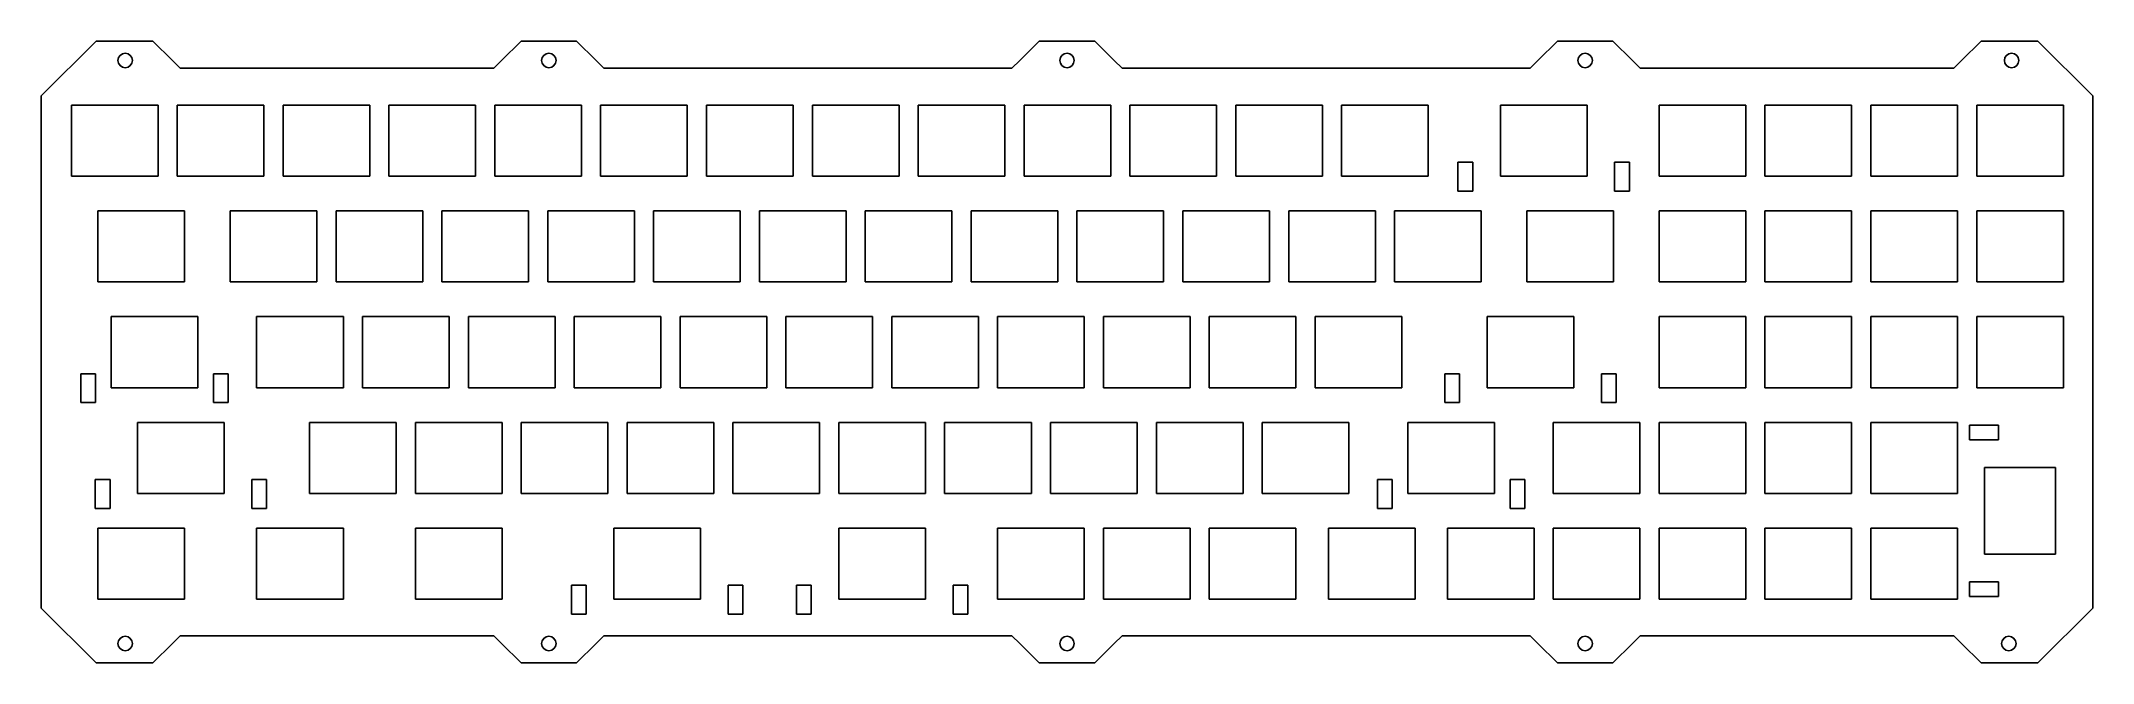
# Model space of a CAD drawing. Extents: x 25 to 394, y 106 to 218.
import ezdxf

# ---------------------------------------------------------------- set-up
doc = ezdxf.new("R2010")
doc.units = 0
doc.header["$LTSCALE"] = 10
doc.layers.get('0').update_dxf_attribs({"linetype": 'CONTINUOUS'})

msp = doc.modelspace()

# ---------------------------------------------------------------- linework, layer by layer
at = {"color": 7, "linetype": 'CONTINUOUS'}
for p, q in [((35, 218), (25.1005, 208.101)), ((35.25, 218), (35, 218)), ((35.25, 218), (45.25, 218)), ((45.25, 218), (48.75, 214.5)), ((108, 214.5), (111.5, 218)), ((111.5, 218), (121.5, 218)), ((121.5, 218), (125, 214.5)), ((201.25, 214.5), (204.75, 218)), ((204.75, 218), (214.75, 218)), ((214.75, 218), (218.25, 214.5)), ((298, 218), (294.5, 214.5)), ((298, 218), (308, 218)), ((308, 218), (311.5, 214.5)), ((374.25, 218), (370.75, 214.5)), ((374.25, 218), (384.25, 218)), ((384.25, 218), (384.5, 218)), ((384.5, 218), (394.398, 208.102)), ((48.75, 214.5), (50.1642, 213.086)), ((108, 214.5), (106.586, 213.086)), ((125, 214.5), (126.414, 213.086)), ((201.25, 214.5), (199.836, 213.086)), ((218.25, 214.5), (219.664, 213.086)), ((294.5, 214.5), (293.086, 213.086)), ((311.5, 214.5), (312.914, 213.086)), ((370.75, 214.5), (369.336, 213.086)), ((50.1642, 213.086), (106.586, 213.086)), ((126.414, 213.086), (199.836, 213.086)), ((219.664, 213.086), (293.086, 213.086)), ((312.914, 213.086), (369.336, 213.086)), ((25.1005, 208.101), (25.1005, 115.899)), ((394.398, 208.102), (394.398, 115.898)), ((30.5704, 206.468), (46.1698, 206.468)), ((30.5704, 193.667), (30.5704, 206.468)), ((46.1698, 206.468), (46.1698, 193.667)), ((49.6204, 206.468), (65.2198, 206.468)), ((49.6204, 193.667), (49.6204, 206.468)), ((65.2198, 206.468), (65.2198, 193.667)), ((68.6703, 206.468), (84.2698, 206.468)), ((68.6703, 193.667), (68.6703, 206.468)), ((84.2698, 206.468), (84.2698, 193.667)), ((87.7203, 206.468), (103.32, 206.468)), ((87.7203, 193.667), (87.7203, 206.468)), ((103.32, 206.468), (103.32, 193.667)), ((106.77, 206.468), (122.368, 206.468)), ((106.77, 193.667), (106.77, 206.468)), ((122.368, 206.468), (122.368, 193.667)), ((125.82, 206.468), (141.418, 206.468)), ((125.82, 193.667), (125.82, 206.468)), ((141.418, 206.468), (141.418, 193.667)), ((144.869, 206.468), (160.47, 206.468)), ((144.869, 193.667), (144.869, 206.468)), ((160.47, 206.468), (160.47, 193.667)), ((163.92, 206.468), (179.52, 206.468)), ((163.92, 193.667), (163.92, 206.468)), ((179.52, 206.468), (179.52, 193.667)), ((182.97, 206.468), (198.57, 206.468)), ((182.97, 193.667), (182.97, 206.468)), ((198.57, 206.468), (198.57, 193.667)), ((202.02, 206.468), (217.62, 206.468)), ((202.02, 193.667), (202.02, 206.468)), ((217.62, 206.468), (217.62, 193.667)), ((221.07, 206.468), (236.67, 206.468)), ((221.07, 193.667), (221.07, 206.468)), ((236.67, 206.468), (236.67, 193.667)), ((240.12, 206.468), (255.72, 206.468)), ((240.12, 193.667), (240.12, 206.468)), ((255.72, 206.468), (255.72, 193.667)), ((259.17, 206.468), (274.77, 206.468)), ((259.17, 193.667), (259.17, 206.468)), ((274.77, 206.468), (274.77, 193.667)), ((287.745, 206.468), (303.345, 206.468)), ((287.745, 193.667), (287.745, 206.468)), ((303.345, 206.468), (303.345, 193.667)), ((316.32, 206.468), (331.92, 206.468)), ((316.32, 193.667), (316.32, 206.468)), ((331.92, 206.468), (331.92, 193.667)), ((335.37, 206.468), (350.97, 206.468)), ((335.37, 193.667), (335.37, 206.468)), ((350.97, 206.468), (350.97, 193.667)), ((354.42, 206.468), (370.02, 206.468)), ((354.42, 193.667), (354.42, 206.468)), ((370.02, 206.468), (370.02, 193.667)), ((373.47, 206.468), (389.07, 206.468)), ((373.47, 193.667), (373.47, 206.468)), ((389.07, 206.468), (389.07, 193.667)), ((280.115, 196.195), (280.115, 190.983)), ((282.782, 196.195), (280.115, 196.195)), ((282.782, 190.987), (282.782, 196.195)), ((308.307, 196.195), (310.974, 196.195)), ((308.307, 190.987), (308.307, 196.195)), ((310.974, 196.195), (310.974, 190.987)), ((46.1698, 193.667), (30.5704, 193.667)), ((65.2198, 193.667), (49.6204, 193.667)), ((84.2698, 193.667), (68.6703, 193.667)), ((103.32, 193.667), (87.7203, 193.667)), ((122.368, 193.667), (106.77, 193.667)), ((141.418, 193.667), (125.82, 193.667)), ((160.47, 193.667), (144.869, 193.667)), ((179.52, 193.667), (163.92, 193.667)), ((198.57, 193.667), (182.97, 193.667)), ((217.62, 193.667), (202.02, 193.667)), ((236.67, 193.667), (221.07, 193.667)), ((255.72, 193.667), (240.12, 193.667)), ((274.77, 193.667), (259.17, 193.667)), ((303.345, 193.667), (287.745, 193.667)), ((331.92, 193.667), (316.32, 193.667)), ((350.97, 193.667), (335.37, 193.667)), ((370.02, 193.667), (354.42, 193.667)), ((389.07, 193.667), (373.47, 193.667)), ((280.115, 190.983), (282.782, 190.987)), ((310.974, 190.987), (308.307, 190.987)), ((35.3315, 187.418), (50.9323, 187.418)), ((35.3315, 174.618), (35.3315, 187.418)), ((50.9323, 187.418), (50.9323, 174.618)), ((59.1454, 187.418), (74.7448, 187.418)), ((59.1454, 174.618), (59.1454, 187.418)), ((74.7448, 187.418), (74.7448, 174.618)), ((78.1953, 187.418), (93.7948, 187.418)), ((78.1953, 174.618), (78.1953, 187.418)), ((93.7948, 187.418), (93.7948, 174.618)), ((97.2453, 187.418), (112.845, 187.418)), ((97.2453, 174.618), (97.2453, 187.418)), ((112.845, 187.418), (112.845, 174.618)), ((116.295, 187.418), (131.895, 187.418)), ((116.295, 174.618), (116.295, 187.418)), ((131.895, 187.418), (131.895, 174.618)), ((135.345, 187.418), (150.945, 187.418)), ((135.345, 174.618), (135.345, 187.418)), ((150.945, 187.418), (150.945, 174.618)), ((154.394, 187.418), (169.995, 187.418)), ((154.394, 174.618), (154.394, 187.418)), ((169.995, 187.418), (169.995, 174.618)), ((173.445, 187.418), (189.045, 187.418)), ((173.445, 174.618), (173.445, 187.418)), ((189.045, 187.418), (189.045, 174.618)), ((192.495, 187.418), (208.095, 187.418)), ((192.495, 174.618), (192.495, 187.418)), ((208.095, 187.418), (208.095, 174.618)), ((211.545, 187.418), (227.145, 187.418)), ((211.545, 174.618), (211.545, 187.418)), ((227.145, 187.418), (227.145, 174.618)), ((230.595, 187.418), (246.195, 187.418)), ((230.595, 174.618), (230.595, 187.418)), ((246.195, 187.418), (246.195, 174.618)), ((249.645, 187.418), (265.245, 187.418)), ((249.645, 174.618), (249.645, 187.418)), ((265.245, 187.418), (265.245, 174.618)), ((268.695, 187.418), (284.295, 187.418)), ((268.695, 174.618), (268.695, 187.418)), ((284.295, 187.418), (284.295, 174.618)), ((292.506, 187.418), (308.107, 187.418)), ((292.506, 174.618), (292.506, 187.418)), ((308.107, 187.418), (308.107, 174.618)), ((316.32, 187.418), (331.92, 187.418)), ((316.32, 174.618), (316.32, 187.418)), ((331.92, 187.418), (331.92, 174.618)), ((335.37, 187.418), (350.97, 187.418)), ((335.37, 174.618), (335.37, 187.418)), ((350.97, 187.418), (350.97, 174.618)), ((354.42, 187.418), (370.02, 187.418)), ((354.42, 174.618), (354.42, 187.418)), ((370.02, 187.418), (370.02, 174.618)), ((373.47, 187.418), (389.07, 187.418)), ((373.47, 174.618), (373.47, 187.418)), ((389.07, 187.418), (389.07, 174.618)), ((50.9323, 174.618), (35.3315, 174.618)), ((74.7448, 174.618), (59.1454, 174.618)), ((93.7948, 174.618), (78.1953, 174.618)), ((112.845, 174.618), (97.2453, 174.618)), ((131.895, 174.618), (116.295, 174.618)), ((150.945, 174.618), (135.345, 174.618)), ((169.995, 174.618), (154.394, 174.618)), ((189.045, 174.618), (173.445, 174.618)), ((208.095, 174.618), (192.495, 174.618)), ((227.145, 174.618), (211.545, 174.618)), ((246.195, 174.618), (230.595, 174.618)), ((265.245, 174.618), (249.645, 174.618)), ((284.295, 174.618), (268.695, 174.618)), ((308.107, 174.618), (292.506, 174.618)), ((331.92, 174.618), (316.32, 174.618)), ((350.97, 174.618), (335.37, 174.618)), ((370.02, 174.618), (354.42, 174.618)), ((389.07, 174.618), (373.47, 174.618)), ((37.7128, 168.368), (53.3122, 168.368)), ((37.7128, 155.568), (37.7128, 168.368)), ((53.3122, 168.368), (53.3122, 155.568)), ((63.9065, 168.368), (79.5073, 168.368)), ((63.9065, 155.568), (63.9065, 168.368)), ((79.5073, 168.368), (79.5073, 155.568)), ((82.9564, 168.368), (98.5573, 168.368)), ((82.9564, 155.568), (82.9564, 168.368)), ((98.5573, 168.368), (98.5573, 155.568)), ((102.006, 168.368), (117.607, 168.368)), ((102.006, 155.568), (102.006, 168.368)), ((117.607, 168.368), (117.607, 155.568)), ((121.056, 168.368), (136.657, 168.368)), ((121.056, 155.568), (121.056, 168.368)), ((136.657, 168.368), (136.657, 155.568)), ((140.106, 168.368), (155.707, 168.368)), ((140.106, 155.568), (140.106, 168.368)), ((155.707, 168.368), (155.707, 155.568)), ((159.156, 168.368), (174.757, 168.368)), ((159.156, 155.568), (159.156, 168.368)), ((174.757, 168.368), (174.757, 155.568)), ((178.206, 168.368), (193.807, 168.368)), ((178.206, 155.568), (178.206, 168.368)), ((193.807, 168.368), (193.807, 155.568)), ((197.256, 168.368), (212.857, 168.368)), ((197.256, 155.568), (197.256, 168.368)), ((212.857, 168.368), (212.857, 155.568)), ((216.306, 168.368), (231.907, 168.368)), ((216.306, 155.568), (216.306, 168.368)), ((231.907, 168.368), (231.907, 155.568)), ((235.356, 168.368), (250.957, 168.368)), ((235.356, 155.568), (235.356, 168.368)), ((250.957, 168.368), (250.957, 155.568)), ((254.406, 168.368), (270.007, 168.368)), ((254.406, 155.568), (254.406, 168.368)), ((270.007, 168.368), (270.007, 155.568)), ((285.361, 168.368), (300.962, 168.368)), ((285.361, 155.568), (285.361, 168.368)), ((300.962, 168.368), (300.962, 155.568)), ((316.32, 168.368), (331.92, 168.368)), ((316.32, 155.568), (316.32, 168.368)), ((331.92, 168.368), (331.92, 155.568)), ((335.37, 168.368), (350.97, 168.368)), ((335.37, 155.568), (335.37, 168.368)), ((350.97, 168.368), (350.97, 155.568)), ((354.42, 168.368), (370.02, 168.368)), ((354.42, 155.568), (354.42, 168.368)), ((370.02, 168.368), (370.02, 155.568)), ((373.47, 168.368), (389.07, 168.368)), ((373.47, 155.568), (373.47, 168.368)), ((389.07, 168.368), (389.07, 155.568)), ((32.242, 158.095), (32.242, 152.883)), ((34.9071, 158.095), (32.242, 158.095)), ((34.9071, 152.887), (34.9071, 158.095)), ((53.3122, 155.568), (37.7128, 155.568)), ((56.1178, 158.095), (58.7843, 158.095)), ((56.1178, 152.887), (56.1178, 158.095)), ((58.7843, 158.095), (58.7843, 152.887)), ((79.5073, 155.568), (63.9065, 155.568)), ((98.5573, 155.568), (82.9564, 155.568)), ((117.607, 155.568), (102.006, 155.568)), ((136.657, 155.568), (121.056, 155.568)), ((155.707, 155.568), (140.106, 155.568)), ((174.757, 155.568), (159.156, 155.568)), ((193.807, 155.568), (178.206, 155.568)), ((212.857, 155.568), (197.256, 155.568)), ((231.907, 155.568), (216.306, 155.568)), ((250.957, 155.568), (235.356, 155.568)), ((270.007, 155.568), (254.406, 155.568)), ((277.734, 158.095), (277.734, 152.883)), ((280.399, 158.095), (277.734, 158.095)), ((280.399, 152.887), (280.399, 158.095)), ((300.962, 155.568), (285.361, 155.568)), ((305.926, 158.095), (308.592, 158.095)), ((305.926, 152.887), (305.926, 158.095)), ((308.592, 158.095), (308.592, 152.887)), ((331.92, 155.568), (316.32, 155.568)), ((350.97, 155.568), (335.37, 155.568)), ((370.02, 155.568), (354.42, 155.568)), ((389.07, 155.568), (373.47, 155.568)), ((32.242, 152.883), (34.9071, 152.887)), ((58.7843, 152.887), (56.1178, 152.887)), ((277.734, 152.883), (280.399, 152.887)), ((308.592, 152.887), (305.926, 152.887)), ((42.4753, 149.318), (58.076, 149.318)), ((42.4753, 136.517), (42.4753, 149.318)), ((58.076, 149.318), (58.076, 136.517)), ((73.4314, 149.318), (89.0323, 149.318)), ((73.4314, 136.517), (73.4314, 149.318)), ((89.0323, 149.318), (89.0323, 136.517)), ((92.4814, 149.318), (108.082, 149.318)), ((92.4814, 136.517), (92.4814, 149.318)), ((108.082, 149.318), (108.082, 136.517)), ((111.531, 149.318), (127.132, 149.318)), ((111.531, 136.517), (111.531, 149.318)), ((127.132, 149.318), (127.132, 136.517)), ((130.581, 149.318), (146.182, 149.318)), ((130.581, 136.517), (130.581, 149.318)), ((146.182, 149.318), (146.182, 136.517)), ((149.631, 149.318), (165.232, 149.318)), ((149.631, 136.517), (149.631, 149.318)), ((165.232, 149.318), (165.232, 136.517)), ((168.681, 149.318), (184.282, 149.318)), ((168.681, 136.517), (168.681, 149.318)), ((184.282, 149.318), (184.282, 136.517)), ((187.731, 149.318), (203.332, 149.318)), ((187.731, 136.517), (187.731, 149.318)), ((203.332, 149.318), (203.332, 136.517)), ((206.781, 149.318), (222.382, 149.318)), ((206.781, 136.517), (206.781, 149.318)), ((222.382, 149.318), (222.382, 136.517)), ((225.831, 149.318), (241.432, 149.318)), ((225.831, 136.517), (225.831, 149.318)), ((241.432, 149.318), (241.432, 136.517)), ((244.881, 149.318), (260.482, 149.318)), ((244.881, 136.517), (244.881, 149.318)), ((260.482, 149.318), (260.482, 136.517)), ((271.075, 149.318), (286.676, 149.318)), ((271.075, 136.517), (271.075, 149.318)), ((286.676, 149.318), (286.676, 136.517)), ((297.27, 149.318), (312.87, 149.318)), ((297.27, 136.517), (297.27, 149.318)), ((312.87, 149.318), (312.87, 136.517)), ((316.32, 149.318), (331.92, 149.318)), ((316.32, 136.517), (316.32, 149.318)), ((331.92, 149.318), (331.92, 136.517)), ((335.37, 149.318), (350.97, 149.318)), ((335.37, 136.517), (335.37, 149.318)), ((350.97, 149.318), (350.97, 136.517)), ((354.42, 149.318), (370.02, 149.318)), ((354.42, 136.517), (354.42, 149.318)), ((370.02, 149.318), (370.02, 136.517)), ((372.185, 148.822), (372.19, 146.155)), ((377.396, 148.822), (372.185, 148.822)), ((377.396, 146.155), (377.396, 148.822)), ((372.19, 146.155), (377.396, 146.155)), ((374.869, 141.192), (387.67, 141.192)), ((374.869, 125.592), (374.869, 141.192)), ((387.67, 141.192), (387.67, 125.592)), ((34.8465, 139.045), (34.8465, 133.833)), ((37.5129, 139.045), (34.8465, 139.045)), ((37.5129, 133.837), (37.5129, 139.045)), ((63.0383, 139.045), (65.7049, 139.045)), ((63.0383, 133.837), (63.0383, 139.045)), ((65.7049, 139.045), (65.7049, 133.837)), ((265.604, 139.045), (265.604, 133.833)), ((268.271, 139.045), (265.604, 139.045)), ((268.271, 133.837), (268.271, 139.045)), ((289.48, 139.045), (292.147, 139.045)), ((289.48, 133.837), (289.48, 139.045)), ((292.147, 139.045), (292.147, 133.837)), ((34.8465, 133.833), (37.5129, 133.837)), ((58.076, 136.517), (42.4753, 136.517)), ((65.7049, 133.837), (63.0383, 133.837)), ((89.0323, 136.517), (73.4314, 136.517)), ((108.082, 136.517), (92.4814, 136.517)), ((127.132, 136.517), (111.531, 136.517)), ((146.182, 136.517), (130.581, 136.517)), ((165.232, 136.517), (149.631, 136.517)), ((184.282, 136.517), (168.681, 136.517)), ((203.332, 136.517), (187.731, 136.517)), ((222.382, 136.517), (206.781, 136.517)), ((241.432, 136.517), (225.831, 136.517)), ((260.482, 136.517), (244.881, 136.517)), ((265.604, 133.833), (268.271, 133.837)), ((286.676, 136.517), (271.075, 136.517)), ((292.147, 133.837), (289.48, 133.837)), ((312.87, 136.517), (297.27, 136.517)), ((331.92, 136.517), (316.32, 136.517)), ((350.97, 136.517), (335.37, 136.517)), ((370.02, 136.517), (354.42, 136.517)), ((35.3315, 130.268), (50.9323, 130.268)), ((35.3315, 117.468), (35.3315, 130.268)), ((50.9323, 130.268), (50.9323, 117.468)), ((63.9065, 130.268), (79.5073, 130.268)), ((63.9065, 117.468), (63.9065, 130.268)), ((79.5073, 130.268), (79.5073, 117.468)), ((92.4814, 130.268), (108.082, 130.268)), ((92.4814, 117.468), (92.4814, 130.268)), ((108.082, 130.268), (108.082, 117.468)), ((128.2, 130.268), (143.801, 130.268)), ((128.2, 117.468), (128.2, 130.268)), ((143.801, 130.268), (143.801, 117.468)), ((168.681, 130.268), (184.282, 130.268)), ((168.681, 117.468), (168.681, 130.268)), ((184.282, 130.268), (184.282, 117.468)), ((197.256, 130.268), (212.857, 130.268)), ((197.256, 117.468), (197.256, 130.268)), ((212.857, 130.268), (212.857, 117.468)), ((216.306, 130.268), (231.907, 130.268)), ((216.306, 117.468), (216.306, 130.268)), ((231.907, 130.268), (231.907, 117.468)), ((235.356, 130.268), (250.957, 130.268)), ((235.356, 117.468), (235.356, 130.268)), ((250.957, 130.268), (250.957, 117.468)), ((256.788, 130.268), (272.387, 130.268)), ((256.788, 117.468), (256.788, 130.268)), ((272.387, 130.268), (272.387, 117.468)), ((278.22, 130.268), (293.82, 130.268)), ((278.22, 117.468), (278.22, 130.268)), ((293.82, 130.268), (293.82, 117.468)), ((297.27, 130.268), (312.87, 130.268)), ((297.27, 117.468), (297.27, 130.268)), ((312.87, 130.268), (312.87, 117.468)), ((316.32, 130.268), (331.92, 130.268)), ((316.32, 117.468), (316.32, 130.268)), ((331.92, 130.268), (331.92, 117.468)), ((335.37, 130.268), (350.97, 130.268)), ((335.37, 117.468), (335.37, 130.268)), ((350.97, 130.268), (350.97, 117.468)), ((354.42, 130.268), (370.02, 130.268)), ((354.42, 117.468), (354.42, 130.268)), ((370.02, 130.268), (370.02, 117.468)), ((387.67, 125.592), (374.869, 125.592)), ((120.571, 119.995), (120.571, 114.783)), ((123.238, 119.995), (120.571, 119.995)), ((123.238, 114.789), (123.238, 119.995)), ((148.763, 119.995), (151.43, 119.995)), ((148.763, 114.789), (148.763, 119.995)), ((151.43, 119.995), (151.43, 114.789)), ((161.053, 119.995), (161.053, 114.783)), ((163.719, 119.995), (161.053, 119.995)), ((163.719, 114.789), (163.719, 119.995)), ((189.244, 119.995), (191.911, 119.995)), ((189.244, 114.789), (189.244, 119.995)), ((191.911, 119.995), (191.911, 114.789)), ((372.19, 120.63), (377.396, 120.63)), ((372.19, 117.964), (372.19, 120.63)), ((377.396, 120.63), (377.396, 117.964)), ((35, 106), (25.1005, 115.899)), ((50.9323, 117.468), (35.3315, 117.468)), ((79.5073, 117.468), (63.9065, 117.468)), ((108.082, 117.468), (92.4814, 117.468)), ((120.571, 114.783), (123.238, 114.789)), ((143.801, 117.468), (128.2, 117.468)), ((151.43, 114.789), (148.763, 114.789)), ((161.053, 114.783), (163.719, 114.789)), ((184.282, 117.468), (168.681, 117.468)), ((191.911, 114.789), (189.244, 114.789)), ((212.857, 117.468), (197.256, 117.468)), ((231.907, 117.468), (216.306, 117.468)), ((250.957, 117.468), (235.356, 117.468)), ((272.387, 117.468), (256.788, 117.468)), ((293.82, 117.468), (278.22, 117.468)), ((312.87, 117.468), (297.27, 117.468)), ((331.92, 117.468), (316.32, 117.468)), ((350.97, 117.468), (335.37, 117.468)), ((370.02, 117.468), (354.42, 117.468)), ((377.396, 117.964), (372.19, 117.964)), ((384.5, 106), (394.398, 115.898)), ((48.75, 109.5), (50.1642, 110.914)), ((50.1642, 110.914), (106.586, 110.914)), ((108, 109.5), (106.586, 110.914)), ((125, 109.5), (126.414, 110.914)), ((126.414, 110.914), (199.836, 110.914)), ((201.25, 109.5), (199.836, 110.914)), ((218.25, 109.5), (219.664, 110.914)), ((219.664, 110.914), (293.086, 110.914)), ((294.5, 109.5), (293.086, 110.914)), ((311.5, 109.5), (312.914, 110.914)), ((312.914, 110.914), (369.336, 110.914)), ((370.75, 109.5), (369.336, 110.914)), ((45.25, 106), (48.75, 109.5)), ((108, 109.5), (111.5, 106)), ((121.5, 106), (125, 109.5)), ((201.25, 109.5), (204.75, 106)), ((214.75, 106), (218.25, 109.5)), ((294.5, 109.5), (298, 106)), ((311.5, 109.5), (308, 106)), ((370.75, 109.5), (374.25, 106)), ((35.25, 106), (35, 106)), ((45.25, 106), (35.25, 106)), ((121.5, 106), (111.5, 106)), ((214.75, 106), (204.75, 106)), ((308, 106), (298, 106)), ((384.25, 106), (374.25, 106)), ((384.25, 106), (384.5, 106))]:
    msp.add_line(p, q, dxfattribs=at)
for centre in [(40.25, 214.5), (116.5, 214.5), (209.75, 214.5), (303, 214.5), (379.75, 214.5), (40.25, 109.5), (116.5, 109.5), (209.75, 109.5), (303, 109.5), (379.25, 109.5)]:
    msp.add_circle(centre, 1.3, dxfattribs=at)

doc.saveas('drawing.dxf')
